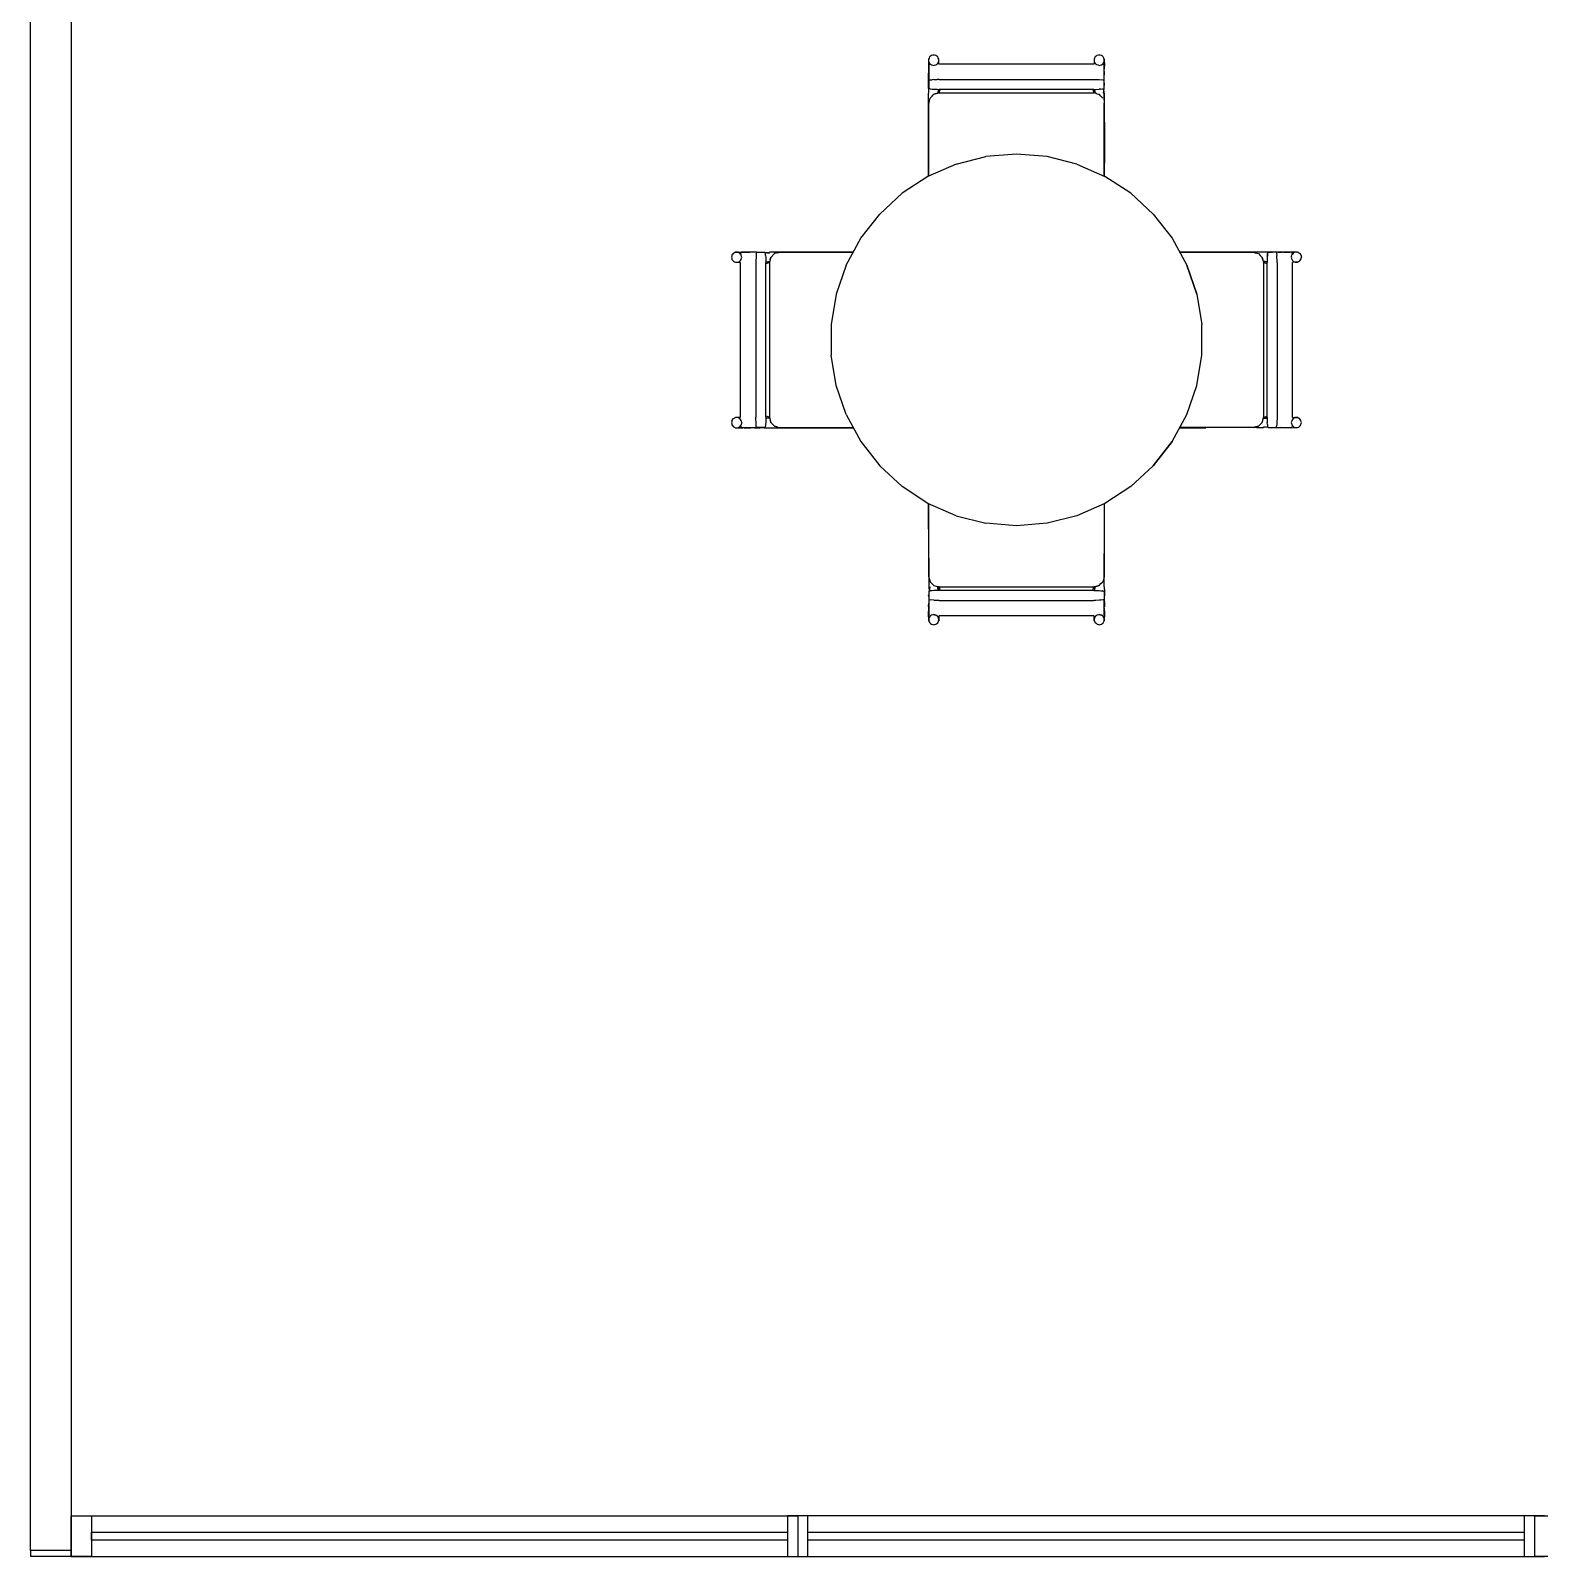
# Model space of a CAD drawing. Header units: metres. Extents: x -5.6 to 1.9, y -16.9 to 0.
# Drawn here: x -5.55 to -1.838, y -16.9 to -13.144 of the extents above; entities that cross this region are included whole.
import ezdxf

# ---------------------------------------------------------------- set-up
doc = ezdxf.new("R2010")
doc.units = ezdxf.units.M
doc.layers.add('Projection', color=5, linetype='Continuous')
doc.layers.add('Section', color=1, linetype='Continuous')

msp = doc.modelspace()

# ---------------------------------------------------------------- linework, layer by layer
at = {"layer": 'Projection'}
for points in [[(-5.55, -16.885), (-5.55, -0.1)], [(-5.45, -0.1), (-5.45, -16.8)], [(-3.3403, -13.2143), (-3.3406, -13.2322)], [(-3.3391, -13.2118), (-3.3403, -13.2143)], [(-3.3403, -13.2143), (-3.3403, -13.2171)], [(-3.3403, -13.2171), (-3.3403, -13.2199)], [(-3.3403, -13.2199), (-3.3391, -13.2225)], [(-3.3379, -13.2092), (-3.3391, -13.2118)], [(-3.3356, -13.2075), (-3.3379, -13.2092)], [(-3.3334, -13.2057), (-3.3356, -13.2075)], [(-3.33, -13.2049), (-3.3334, -13.2057)], [(-3.3279, -13.2045), (-3.33, -13.2049)], [(-3.3258, -13.2049), (-3.3279, -13.2045)], [(-3.3224, -13.2057), (-3.3258, -13.2049)], [(-3.3202, -13.2075), (-3.3224, -13.2057)], [(-3.318, -13.2092), (-3.3202, -13.2075)], [(-3.3168, -13.2118), (-3.318, -13.2092)], [(-3.3155, -13.2143), (-3.3168, -13.2118)], [(-3.3168, -13.2225), (-3.3155, -13.2199)], [(-3.3153, -13.2266), (-3.3155, -13.2143)], [(-3.3155, -13.2171), (-3.3155, -13.2143)], [(-3.3155, -13.2199), (-3.3155, -13.2171)], [(-2.9331, -13.2143), (-2.9333, -13.2266)], [(-2.9319, -13.2118), (-2.9331, -13.2143)], [(-2.9331, -13.2143), (-2.9331, -13.2171)], [(-2.9331, -13.2171), (-2.9331, -13.2199)], [(-2.9331, -13.2199), (-2.9319, -13.2225)], [(-2.9306, -13.2092), (-2.9319, -13.2118)], [(-2.9284, -13.2075), (-2.9306, -13.2092)], [(-2.9262, -13.2057), (-2.9284, -13.2075)], [(-2.9228, -13.2049), (-2.9262, -13.2057)], [(-2.9207, -13.2045), (-2.9228, -13.2049)], [(-2.9186, -13.2049), (-2.9207, -13.2045)], [(-2.9152, -13.2057), (-2.9186, -13.2049)], [(-2.913, -13.2075), (-2.9152, -13.2057)], [(-2.9108, -13.2092), (-2.913, -13.2075)], [(-2.9096, -13.2118), (-2.9108, -13.2092)], [(-2.9083, -13.2143), (-2.9096, -13.2118)], [(-2.9096, -13.2225), (-2.9083, -13.2199)], [(-2.9083, -13.2143), (-2.908, -13.2322)], [(-2.9083, -13.2171), (-2.9083, -13.2143)], [(-2.9083, -13.2199), (-2.9083, -13.2171)], [(-3.3406, -13.2322), (-3.3403, -13.2473)], [(-3.3404, -13.2451), (-3.3406, -13.2489)], [(-3.3406, -13.2522), (-3.3406, -13.2489)], [(-3.3406, -13.2614), (-3.3406, -13.2522)], [(-3.3404, -13.2451), (-3.3404, -13.2495)], [(-3.3384, -13.2282), (-3.3401, -13.2288)], [(-3.3401, -13.2288), (-3.3401, -13.2667)], [(-3.3391, -13.2225), (-3.3379, -13.225)], [(-3.3379, -13.225), (-3.3356, -13.2268)], [(-3.3367, -13.2277), (-3.3379, -13.228)], [(-3.3356, -13.2268), (-3.3334, -13.2285)], [(-3.3334, -13.2285), (-3.33, -13.2293)], [(-3.33, -13.2293), (-3.3279, -13.2298)], [(-3.3279, -13.2298), (-3.3258, -13.2293)], [(-3.3258, -13.2293), (-3.3224, -13.2285)], [(-3.3224, -13.2285), (-3.3202, -13.2268)], [(-3.3201, -13.2267), (-3.318, -13.225)], [(-3.318, -13.225), (-3.3168, -13.2225)], [(-2.9337, -13.2266), (-3.3147, -13.2266)], [(-2.9319, -13.2225), (-2.9306, -13.225)], [(-2.9306, -13.225), (-2.9286, -13.2267)], [(-2.9284, -13.2268), (-2.9262, -13.2285)], [(-2.9228, -13.2293), (-2.9262, -13.2285)], [(-2.9228, -13.2293), (-2.9207, -13.2298)], [(-2.9228, -13.2293), (-2.9207, -13.2298)], [(-2.9207, -13.2298), (-2.9186, -13.2293)], [(-2.9186, -13.2293), (-2.9152, -13.2285)], [(-2.9152, -13.2285), (-2.913, -13.2268)], [(-2.913, -13.2268), (-2.9108, -13.225)], [(-2.9104, -13.2281), (-2.9117, -13.2277)], [(-2.9108, -13.225), (-2.9096, -13.2225)], [(-2.9083, -13.2288), (-2.9096, -13.2283)], [(-2.9083, -13.2667), (-2.9083, -13.2288)], [(-2.9083, -13.2454), (-2.908, -13.2322)], [(-2.9083, -13.2568), (-2.908, -13.2509)], [(-2.9082, -13.2451), (-2.9082, -13.2495)], [(-2.908, -13.2509), (-2.9082, -13.2496)], [(-3.3406, -13.2754), (-3.3406, -13.2614)], [(-3.3406, -13.2872), (-3.3406, -13.2754)], [(-3.3406, -13.2872), (-3.3403, -13.2981)], [(-3.3405, -13.2851), (-3.3403, -13.2981)], [(-3.3405, -13.2851), (-3.3403, -13.2981)], [(-3.3401, -13.2667), (-3.3388, -13.2663)], [(-3.3401, -13.2667), (-3.3401, -13.2866)], [(-3.3401, -13.2866), (-3.3384, -13.2872)], [(-3.3388, -13.2663), (-3.3367, -13.2656)], [(-3.3384, -13.2872), (-3.3367, -13.2877)], [(-3.3367, -13.2656), (-3.332, -13.2652)], [(-3.3367, -13.2877), (-3.3274, -13.2886)], [(-3.3367, -13.2877), (-3.332, -13.2882)], [(-3.3274, -13.2648), (-3.332, -13.2652)], [(-3.332, -13.2882), (-3.3274, -13.2886)], [(-3.3274, -13.2648), (-3.3196, -13.2646)], [(-3.3274, -13.2886), (-3.3196, -13.2887)], [(-3.3147, -13.2645), (-3.3196, -13.2646)], [(-3.3196, -13.2887), (-3.3147, -13.2889)], [(-3.3168, -13.2888), (-3.318, -13.2981)], [(-3.3165, -13.2888), (-3.3156, -13.298)], [(-3.3147, -13.2645), (-2.9337, -13.2645)], [(-3.3147, -13.2977), (-3.3123, -13.2889)], [(-2.9337, -13.2889), (-3.3147, -13.2889)], [(-2.9361, -13.2889), (-2.9337, -13.2977)], [(-2.9337, -13.2645), (-2.921, -13.2648)], [(-2.9337, -13.2889), (-2.921, -13.2886)], [(-2.9322, -13.2888), (-2.9331, -13.2979)], [(-2.9322, -13.2888), (-2.9331, -13.2979)], [(-2.9319, -13.2888), (-2.9306, -13.2981)], [(-2.9306, -13.2981), (-2.9313, -13.2888)], [(-2.921, -13.2648), (-2.9117, -13.2656)], [(-2.9163, -13.2882), (-2.921, -13.2886)], [(-2.9163, -13.2882), (-2.9117, -13.2877)], [(-2.9117, -13.2656), (-2.91, -13.2662)], [(-2.9117, -13.2877), (-2.9096, -13.2871)], [(-2.9093, -13.287), (-2.9108, -13.2981)], [(-2.91, -13.2662), (-2.9083, -13.2667)], [(-2.9083, -13.2667), (-2.91, -13.2662)], [(-2.9096, -13.2871), (-2.9083, -13.2866)], [(-2.9083, -13.2981), (-2.9094, -13.2876)], [(-2.9083, -13.2866), (-2.9083, -13.2667)], [(-2.9083, -13.2738), (-2.9081, -13.2777)], [(-2.9081, -13.2777), (-2.9083, -13.2794)], [(-3.3406, -13.4632), (-3.3403, -13.2981)], [(-3.3388, -13.3182), (-3.3401, -13.3231)], [(-3.3401, -13.5025), (-3.3401, -13.3231)], [(-3.3388, -13.3182), (-3.3367, -13.3104)], [(-3.332, -13.3058), (-3.3367, -13.3104)], [(-3.332, -13.3058), (-3.3367, -13.3104)], [(-3.332, -13.3058), (-3.3274, -13.3011)], [(-3.33, -13.3038), (-3.332, -13.3058)], [(-3.3274, -13.3011), (-3.3147, -13.2977)], [(-3.321, -13.2994), (-3.3274, -13.3011)], [(-3.3147, -13.2977), (-3.321, -13.2994)], [(-3.3147, -13.2977), (-2.9337, -13.2977)], [(-2.9273, -13.2994), (-2.9337, -13.2977)], [(-2.9283, -13.2992), (-2.9337, -13.2977)], [(-2.9273, -13.2994), (-2.9263, -13.2997)], [(-2.9262, -13.2997), (-2.921, -13.3011)], [(-2.9163, -13.3058), (-2.921, -13.3011)], [(-2.9117, -13.3104), (-2.9163, -13.3058)], [(-2.9083, -13.3158), (-2.9083, -13.2977)], [(-2.9083, -13.2981), (-2.908, -13.4396)], [(-2.9083, -13.5025), (-2.9083, -13.3231)], [(-2.908, -13.4396), (-2.9081, -13.5026)], [(-3.2728, -13.4729), (-3.342, -13.5033)], [(-3.2728, -13.4729), (-3.342, -13.5033)], [(-3.3405, -13.5027), (-3.3406, -13.4632)], [(-3.3403, -13.464), (-3.3403, -13.5025)], [(-3.2728, -13.4729), (-3.1995, -13.4544)], [(-3.1242, -13.4481), (-3.1995, -13.4544)], [(-3.1242, -13.4481), (-3.1995, -13.4544)], [(-3.0489, -13.4544), (-3.1242, -13.4481)], [(-2.9757, -13.4729), (-3.0489, -13.4544)], [(-2.9757, -13.4729), (-2.9065, -13.5033)], [(-3.342, -13.5033), (-3.4052, -13.5446)], [(-2.8432, -13.5446), (-2.9065, -13.5033)], [(-3.4608, -13.5958), (-3.4052, -13.5446)], [(-2.7876, -13.5958), (-2.8432, -13.5446)], [(-2.8432, -13.5446), (-2.7876, -13.5958)], [(-3.5072, -13.6554), (-3.4608, -13.5958)], [(-3.5072, -13.6554), (-3.4608, -13.5958)], [(-2.7876, -13.5958), (-2.7412, -13.6554)], [(-3.5432, -13.7219), (-3.5072, -13.6554)], [(-2.7412, -13.6554), (-2.7053, -13.7219)], [(-3.8249, -13.7), (-3.8254, -13.7021)], [(-3.8254, -13.7021), (-3.8249, -13.7042)], [(-3.8242, -13.6966), (-3.8249, -13.7)], [(-3.8249, -13.7042), (-3.8242, -13.7076)], [(-3.8224, -13.6944), (-3.8242, -13.6966)], [(-3.8242, -13.7076), (-3.8224, -13.7098)], [(-3.8207, -13.6922), (-3.8224, -13.6944)], [(-3.8181, -13.691), (-3.8207, -13.6922)], [(-3.8156, -13.6897), (-3.8181, -13.691)], [(-3.8156, -13.6897), (-3.7977, -13.6894)], [(-3.8128, -13.6897), (-3.8156, -13.6897)], [(-3.8099, -13.6897), (-3.8128, -13.6897)], [(-3.8074, -13.691), (-3.8099, -13.6897)], [(-3.8049, -13.6922), (-3.8074, -13.691)], [(-3.8031, -13.6944), (-3.8049, -13.6922)], [(-3.8014, -13.6966), (-3.8031, -13.6944)], [(-3.8031, -13.7098), (-3.8014, -13.7076)], [(-3.8018, -13.6918), (-3.8022, -13.6931)], [(-3.8011, -13.6897), (-3.8015, -13.691)], [(-3.8006, -13.7), (-3.8014, -13.6966)], [(-3.8014, -13.7076), (-3.8006, -13.7042)], [(-3.7632, -13.6897), (-3.8011, -13.6897)], [(-3.8001, -13.7021), (-3.8006, -13.7)], [(-3.8006, -13.7042), (-3.8001, -13.7021)], [(-3.7977, -13.6894), (-3.785, -13.6897)], [(-3.7848, -13.6896), (-3.7804, -13.6896)], [(-3.779, -13.6894), (-3.7803, -13.6896)], [(-3.7731, -13.6897), (-3.779, -13.6894)], [(-3.7651, -13.7024), (-3.7653, -13.7102)], [(-3.7643, -13.6931), (-3.7651, -13.7024)], [(-3.7647, -13.6977), (-3.7651, -13.7024)], [(-3.7643, -13.6931), (-3.7647, -13.6977)], [(-3.7632, -13.6897), (-3.7643, -13.6931)], [(-3.7632, -13.6897), (-3.7432, -13.6897)], [(-3.7561, -13.6897), (-3.7522, -13.6895)], [(-3.7522, -13.6895), (-3.7505, -13.6897)], [(-3.7428, -13.691), (-3.7432, -13.6897)], [(-3.7429, -13.6907), (-3.7318, -13.6922)], [(-3.7428, -13.691), (-3.7421, -13.6931)], [(-3.7423, -13.6908), (-3.7318, -13.6897)], [(-3.7417, -13.6977), (-3.7421, -13.6931)], [(-3.7417, -13.6977), (-3.7413, -13.7024)], [(-3.7413, -13.7024), (-3.7412, -13.7087)], [(-3.7412, -13.7087), (-3.741, -13.7151)], [(-3.714, -13.6897), (-3.7322, -13.6897)], [(-3.7305, -13.7087), (-3.7322, -13.7151)], [(-3.5902, -13.6894), (-3.7318, -13.6897)], [(-3.7288, -13.7024), (-3.7309, -13.7102)], [(-3.7288, -13.7024), (-3.7307, -13.7098)], [(-3.7305, -13.7087), (-3.7302, -13.7077)], [(-3.7301, -13.7076), (-3.7288, -13.7024)], [(-3.7288, -13.7024), (-3.7195, -13.6931)], [(-3.7117, -13.691), (-3.7195, -13.6931)], [(-3.7117, -13.691), (-3.7068, -13.6897)], [(-3.7068, -13.6897), (-3.5258, -13.6897)], [(-3.5257, -13.6895), (-3.5902, -13.6894)], [(-2.7229, -13.6893), (-2.6818, -13.6893)], [(-2.6826, -13.6896), (-2.7228, -13.6896)], [(-2.7226, -13.6898), (-2.5417, -13.6898)], [(-2.5167, -13.6896), (-2.6818, -13.6893)], [(-2.5417, -13.6898), (-2.5354, -13.6915)], [(-2.5417, -13.6898), (-2.5368, -13.6911)], [(-2.5368, -13.6911), (-2.529, -13.6932)], [(-2.5354, -13.6915), (-2.529, -13.6932)], [(-2.529, -13.6932), (-2.5244, -13.6978)], [(-2.5197, -13.7025), (-2.5244, -13.6978)], [(-2.518, -13.7088), (-2.5197, -13.7025)], [(-2.5197, -13.7025), (-2.5163, -13.7152)], [(-2.5058, -13.6893), (-2.5167, -13.6896)], [(-2.5037, -13.6894), (-2.5167, -13.6896)], [(-2.5072, -13.7025), (-2.5073, -13.7103)], [(-2.5064, -13.6932), (-2.5072, -13.7025)], [(-2.5068, -13.6978), (-2.5072, -13.7025)], [(-2.5068, -13.6978), (-2.5064, -13.6932)], [(-2.5064, -13.6932), (-2.5058, -13.6915)], [(-2.5064, -13.6932), (-2.5058, -13.6915)], [(-2.5058, -13.6893), (-2.494, -13.6893)], [(-2.5058, -13.6915), (-2.5052, -13.6898)], [(-2.5058, -13.6915), (-2.5052, -13.6898)], [(-2.4853, -13.6898), (-2.5052, -13.6898)], [(-2.48, -13.6893), (-2.494, -13.6893)], [(-2.4474, -13.6898), (-2.4853, -13.6898)], [(-2.4853, -13.6898), (-2.4849, -13.6911)], [(-2.4849, -13.6911), (-2.4842, -13.6932)], [(-2.4842, -13.6932), (-2.4838, -13.6978)], [(-2.4834, -13.7025), (-2.4838, -13.6978)], [(-2.4832, -13.7103), (-2.4834, -13.7025)], [(-2.48, -13.6893), (-2.4708, -13.6893)], [(-2.4675, -13.6893), (-2.4708, -13.6893)], [(-2.4637, -13.6895), (-2.4681, -13.6895)], [(-2.4675, -13.6893), (-2.4637, -13.6895)], [(-2.4659, -13.6896), (-2.4508, -13.6893)], [(-2.4648, -13.6896), (-2.4544, -13.6896)], [(-2.4329, -13.6896), (-2.4508, -13.6893)], [(-2.4479, -13.6999), (-2.4484, -13.702)], [(-2.4484, -13.702), (-2.4479, -13.704)], [(-2.4479, -13.6999), (-2.4471, -13.6965)], [(-2.4479, -13.704), (-2.4471, -13.7075)], [(-2.4474, -13.6898), (-2.4468, -13.6915)], [(-2.4454, -13.6942), (-2.4471, -13.6965)], [(-2.4471, -13.7075), (-2.4454, -13.7097)], [(-2.4466, -13.692), (-2.4463, -13.6932)], [(-2.4436, -13.692), (-2.4454, -13.6942)], [(-2.4411, -13.6908), (-2.4436, -13.692)], [(-2.4385, -13.6896), (-2.4411, -13.6908)], [(-2.4357, -13.6896), (-2.4385, -13.6896)], [(-2.4329, -13.6896), (-2.4357, -13.6896)], [(-2.4329, -13.6896), (-2.4278, -13.692)], [(-2.4304, -13.6908), (-2.4329, -13.6896)], [(-2.4278, -13.692), (-2.4243, -13.6965)], [(-2.4278, -13.7119), (-2.4243, -13.7075)], [(-2.4243, -13.6965), (-2.4231, -13.702)], [(-2.4243, -13.7075), (-2.4231, -13.702)], [(-3.8224, -13.7098), (-3.8207, -13.712)], [(-3.8207, -13.712), (-3.8181, -13.7133)], [(-3.8181, -13.7133), (-3.8156, -13.7145)], [(-3.8156, -13.7145), (-3.8033, -13.7147)], [(-3.8156, -13.7145), (-3.8128, -13.7145)], [(-3.8128, -13.7145), (-3.8099, -13.7145)], [(-3.8099, -13.7145), (-3.8074, -13.7133)], [(-3.8074, -13.7133), (-3.8049, -13.712)], [(-3.8049, -13.712), (-3.8032, -13.71)], [(-3.8033, -14.0961), (-3.8033, -13.7151)], [(-3.7653, -13.7102), (-3.7654, -13.7151)], [(-3.7654, -13.7151), (-3.7654, -14.0961)], [(-3.7411, -13.7133), (-3.7318, -13.712)], [(-3.7411, -13.7136), (-3.732, -13.7145)], [(-3.741, -13.7175), (-3.7322, -13.7151)], [(-3.741, -14.0961), (-3.741, -13.7151)], [(-3.7322, -13.7151), (-3.7322, -14.0961)], [(-3.5432, -13.7219), (-3.5677, -13.7933)], [(-3.5432, -13.7219), (-3.5677, -13.7933)], [(-2.6807, -13.7933), (-2.7053, -13.7219)], [(-2.7053, -13.7219), (-2.6807, -13.7933)], [(-2.5074, -13.7131), (-2.5167, -13.7119)], [(-2.5074, -13.7134), (-2.5166, -13.7143)], [(-2.5163, -13.7152), (-2.5075, -13.7176)], [(-2.5163, -13.7152), (-2.5163, -14.0962)], [(-2.5073, -13.7103), (-2.5075, -13.7152)], [(-2.5075, -14.0962), (-2.5075, -13.7152)], [(-2.4831, -13.7152), (-2.4832, -13.7103)], [(-2.4831, -13.7152), (-2.4831, -14.0962)], [(-2.4453, -13.7098), (-2.4436, -13.7119)], [(-2.4329, -13.7143), (-2.4452, -13.7146)], [(-2.4452, -14.0962), (-2.4452, -13.7152)], [(-2.4436, -13.7119), (-2.4411, -13.7131)], [(-2.4411, -13.7131), (-2.4385, -13.7143)], [(-2.4385, -13.7143), (-2.4357, -13.7143)], [(-2.4357, -13.7143), (-2.4329, -13.7143)], [(-2.4278, -13.7119), (-2.4329, -13.7143)], [(-2.4329, -13.7143), (-2.4304, -13.7131)], [(-3.5677, -13.7933), (-3.5802, -13.8679)], [(-3.5677, -13.7933), (-3.5802, -13.8679)], [(-2.6807, -13.7933), (-2.6683, -13.8679)], [(-3.5802, -13.8679), (-3.5802, -13.9434)], [(-2.6683, -13.9434), (-2.6683, -13.8679)], [(-3.5677, -14.018), (-3.5802, -13.9434)], [(-2.6807, -14.018), (-2.6683, -13.9434)], [(-3.5432, -14.0894), (-3.5677, -14.018)], [(-2.7053, -14.0894), (-2.6807, -14.018)], [(-2.7053, -14.0894), (-2.6807, -14.018)], [(-3.8249, -14.1072), (-3.8254, -14.1093)], [(-3.8254, -14.1093), (-3.8249, -14.1114)], [(-3.8242, -14.1038), (-3.8249, -14.1072)], [(-3.8249, -14.1114), (-3.8242, -14.1148)], [(-3.8242, -14.1038), (-3.8207, -14.0994)], [(-3.8242, -14.1148), (-3.8207, -14.1193)], [(-3.8207, -14.0994), (-3.8156, -14.0969)], [(-3.8207, -14.1193), (-3.8181, -14.1205)], [(-3.8181, -14.1205), (-3.8156, -14.1217)], [(-3.8033, -14.0967), (-3.8156, -14.0969)], [(-3.8128, -14.0969), (-3.8156, -14.0969)], [(-3.8156, -14.1217), (-3.7977, -14.122)], [(-3.8156, -14.1217), (-3.8128, -14.1217)], [(-3.8099, -14.0969), (-3.8128, -14.0969)], [(-3.8128, -14.1217), (-3.8099, -14.1217)], [(-3.8074, -14.0982), (-3.8099, -14.0969)], [(-3.8099, -14.1217), (-3.8074, -14.1205)], [(-3.8049, -14.0994), (-3.8074, -14.0982)], [(-3.8074, -14.1205), (-3.8049, -14.1193)], [(-3.8032, -14.1015), (-3.8049, -14.0994)], [(-3.8049, -14.1193), (-3.8031, -14.117)], [(-3.8014, -14.1038), (-3.8031, -14.1016)], [(-3.8031, -14.117), (-3.8014, -14.1148)], [(-3.8022, -14.1181), (-3.8019, -14.1193)], [(-3.8017, -14.1198), (-3.8011, -14.1215)], [(-3.8006, -14.1072), (-3.8014, -14.1038)], [(-3.8006, -14.1114), (-3.8014, -14.1148)], [(-3.8011, -14.1215), (-3.7632, -14.1215)], [(-3.8001, -14.1093), (-3.8006, -14.1072)], [(-3.8001, -14.1093), (-3.8006, -14.1114)], [(-3.7826, -14.1217), (-3.7977, -14.122)], [(-3.7941, -14.1217), (-3.7837, -14.1217)], [(-3.781, -14.122), (-3.7848, -14.1218)], [(-3.7848, -14.1218), (-3.7804, -14.1218)], [(-3.781, -14.122), (-3.7777, -14.122)], [(-3.7684, -14.122), (-3.7777, -14.122)], [(-3.7684, -14.122), (-3.7545, -14.122)], [(-3.7653, -14.101), (-3.7654, -14.0961)], [(-3.7651, -14.1088), (-3.7653, -14.101)], [(-3.7647, -14.1134), (-3.7651, -14.1088)], [(-3.7643, -14.1181), (-3.7647, -14.1134)], [(-3.7636, -14.1202), (-3.7643, -14.1181)], [(-3.7632, -14.1215), (-3.7636, -14.1202)], [(-3.7432, -14.1215), (-3.7632, -14.1215)], [(-3.7427, -14.122), (-3.7545, -14.122)], [(-3.7448, -14.1219), (-3.7318, -14.1217)], [(-3.7421, -14.1181), (-3.7432, -14.1215)], [(-3.7427, -14.122), (-3.7318, -14.1217)], [(-3.7417, -14.1134), (-3.7421, -14.1181)], [(-3.7413, -14.1088), (-3.7417, -14.1134)], [(-3.7411, -14.101), (-3.7413, -14.1088)], [(-3.741, -14.0961), (-3.7411, -14.101)], [(-3.7319, -14.097), (-3.7411, -14.0979)], [(-3.7318, -14.0994), (-3.7411, -14.0982)], [(-3.7322, -14.0961), (-3.741, -14.0937)], [(-3.7322, -14.0961), (-3.7305, -14.1024)], [(-3.7322, -14.0961), (-3.7288, -14.1088)], [(-3.7318, -14.1217), (-3.5667, -14.122)], [(-3.7288, -14.1088), (-3.7305, -14.1024)], [(-3.7241, -14.1134), (-3.7288, -14.1088)], [(-3.7261, -14.1114), (-3.7241, -14.1134)], [(-3.7241, -14.1134), (-3.7195, -14.1181)], [(-3.7195, -14.1181), (-3.7131, -14.1198)], [(-3.7117, -14.1202), (-3.7195, -14.1181)], [(-3.7117, -14.1202), (-3.7068, -14.1215)], [(-3.7068, -14.1215), (-3.5259, -14.1215)], [(-3.5256, -14.1219), (-3.5667, -14.122)], [(-3.5659, -14.1217), (-3.5257, -14.1217)], [(-3.5432, -14.0894), (-3.5072, -14.1559)], [(-2.7412, -14.1559), (-2.7053, -14.0894)], [(-2.7228, -14.1218), (-2.6582, -14.1219)], [(-2.5417, -14.1216), (-2.7227, -14.1216)], [(-2.5167, -14.1216), (-2.6582, -14.1219)], [(-2.529, -14.1182), (-2.5417, -14.1216)], [(-2.5417, -14.1216), (-2.5368, -14.1203)], [(-2.5368, -14.1203), (-2.529, -14.1182)], [(-2.5368, -14.1203), (-2.529, -14.1182)], [(-2.5341, -14.1216), (-2.5163, -14.1216)], [(-2.529, -14.1182), (-2.5244, -14.1135)], [(-2.5244, -14.1135), (-2.5197, -14.1089)], [(-2.5244, -14.1135), (-2.52, -14.1092)], [(-2.5197, -14.1089), (-2.5183, -14.1037)], [(-2.5183, -14.1036), (-2.518, -14.1025)], [(-2.518, -14.1025), (-2.5163, -14.0962)], [(-2.5074, -14.098), (-2.5167, -14.0992)], [(-2.5167, -14.0992), (-2.5074, -14.0986)], [(-2.5167, -14.1191), (-2.5056, -14.1206)], [(-2.5062, -14.1205), (-2.5167, -14.1216)], [(-2.5165, -14.0968), (-2.5074, -14.0977)], [(-2.5075, -14.0938), (-2.5163, -14.0962)], [(-2.5075, -14.0962), (-2.5073, -14.1025)], [(-2.5073, -14.1025), (-2.5072, -14.1089)], [(-2.5068, -14.1135), (-2.5072, -14.1089)], [(-2.5068, -14.1135), (-2.5064, -14.1182)], [(-2.5057, -14.1203), (-2.5064, -14.1182)], [(-2.5057, -14.1203), (-2.5052, -14.1216)], [(-2.5052, -14.1216), (-2.4853, -14.1216)], [(-2.498, -14.1216), (-2.4963, -14.1218)], [(-2.4924, -14.1216), (-2.4963, -14.1218)], [(-2.4853, -14.1216), (-2.4842, -14.1182)], [(-2.4853, -14.1216), (-2.4474, -14.1216)], [(-2.4838, -14.1135), (-2.4842, -14.1182)], [(-2.4834, -14.1089), (-2.4838, -14.1135)], [(-2.4831, -14.0962), (-2.4834, -14.1089)], [(-2.4695, -14.1219), (-2.4754, -14.1216)], [(-2.4682, -14.1217), (-2.4695, -14.1219)], [(-2.4637, -14.1217), (-2.4681, -14.1217)], [(-2.4635, -14.1216), (-2.4508, -14.1219)], [(-2.4508, -14.1219), (-2.4329, -14.1216)], [(-2.4479, -14.1071), (-2.4484, -14.1092)], [(-2.4484, -14.1092), (-2.4479, -14.1113)], [(-2.4471, -14.1037), (-2.4479, -14.1071)], [(-2.4479, -14.1113), (-2.4471, -14.1147)], [(-2.4474, -14.1216), (-2.4469, -14.1203)], [(-2.4454, -14.1015), (-2.4471, -14.1037)], [(-2.4471, -14.1147), (-2.4454, -14.1169)], [(-2.4463, -14.1182), (-2.4467, -14.1195)], [(-2.4454, -14.1169), (-2.4436, -14.1191)], [(-2.4436, -14.0992), (-2.4453, -14.1013)], [(-2.4452, -14.0966), (-2.4329, -14.0968)], [(-2.4411, -14.098), (-2.4436, -14.0992)], [(-2.4436, -14.1191), (-2.4411, -14.1203)], [(-2.4385, -14.0968), (-2.4411, -14.098)], [(-2.4411, -14.1203), (-2.4385, -14.1216)], [(-2.4357, -14.0968), (-2.4385, -14.0968)], [(-2.4385, -14.1216), (-2.4357, -14.1216)], [(-2.4329, -14.0968), (-2.4357, -14.0968)], [(-2.4357, -14.1216), (-2.4329, -14.1216)], [(-2.4304, -14.098), (-2.4329, -14.0968)], [(-2.4329, -14.1216), (-2.4304, -14.1203)], [(-2.4278, -14.0992), (-2.4304, -14.098)], [(-2.4304, -14.1203), (-2.4278, -14.1191)], [(-2.4261, -14.1015), (-2.4278, -14.0992)], [(-2.4278, -14.1191), (-2.4261, -14.1169)], [(-2.4243, -14.1037), (-2.4261, -14.1015)], [(-2.4261, -14.1169), (-2.4243, -14.1147)], [(-2.4235, -14.1071), (-2.4243, -14.1037)], [(-2.4243, -14.1147), (-2.4235, -14.1113)], [(-2.4231, -14.1092), (-2.4235, -14.1071)], [(-2.4235, -14.1113), (-2.4231, -14.1092)], [(-3.5072, -14.1559), (-3.4608, -14.2155)], [(-2.7876, -14.2155), (-2.7412, -14.1559)], [(-2.7412, -14.1559), (-2.7876, -14.2155)], [(-3.4052, -14.2667), (-3.4608, -14.2155)], [(-2.8432, -14.2667), (-2.7876, -14.2155)], [(-3.342, -14.308), (-3.4052, -14.2667)], [(-2.8432, -14.2667), (-2.9065, -14.308)], [(-3.2728, -14.3384), (-3.342, -14.308)], [(-3.3405, -14.3716), (-3.3404, -14.3087)], [(-3.3402, -14.4882), (-3.3402, -14.3088)], [(-2.9065, -14.308), (-2.9757, -14.3384)], [(-2.9084, -14.3088), (-2.9084, -14.4882)], [(-2.9082, -14.3087), (-2.9082, -14.3473)], [(-2.9079, -14.3481), (-2.9079, -14.3086)], [(-3.2728, -14.3384), (-3.1995, -14.3569)], [(-2.9757, -14.3384), (-3.0489, -14.3569)], [(-3.3405, -14.3716), (-3.3402, -14.5132)], [(-3.1242, -14.3631), (-3.1995, -14.3569)], [(-3.0489, -14.3569), (-3.1242, -14.3631)], [(-2.9082, -14.5132), (-2.9079, -14.3481)], [(-3.3402, -14.4882), (-3.3389, -14.493)], [(-3.3385, -14.4945), (-3.3402, -14.4882)], [(-3.3402, -14.4955), (-3.3402, -14.5136)], [(-3.3385, -14.4945), (-3.3368, -14.5009)], [(-2.9097, -14.493), (-2.9118, -14.5009)], [(-2.9101, -14.4945), (-2.9118, -14.5009)], [(-2.9084, -14.4882), (-2.9101, -14.4945)], [(-2.9084, -14.4882), (-2.9097, -14.493)], [(-3.3402, -14.5319), (-3.3404, -14.5336)], [(-3.3402, -14.5375), (-3.3404, -14.5336)], [(-3.3402, -14.5132), (-3.3391, -14.5237)], [(-3.3389, -14.5242), (-3.3402, -14.5246)], [(-3.3402, -14.5246), (-3.3402, -14.5446)], [(-3.3377, -14.5132), (-3.3392, -14.5243)], [(-3.3389, -14.5242), (-3.3368, -14.5235)], [(-3.3368, -14.5009), (-3.3275, -14.5102)], [(-3.3321, -14.5231), (-3.3368, -14.5235)], [(-3.3321, -14.5055), (-3.3275, -14.5102)], [(-3.3275, -14.5227), (-3.3321, -14.5231)], [(-3.3275, -14.5102), (-3.3197, -14.5123)], [(-3.3148, -14.5224), (-3.3275, -14.5227)], [(-3.3197, -14.5123), (-3.3148, -14.5136)], [(-3.3148, -14.5136), (-3.3197, -14.5123)], [(-3.3172, -14.5225), (-3.3178, -14.5132)], [(-3.3178, -14.5132), (-3.3166, -14.5225)], [(-3.3163, -14.5225), (-3.3154, -14.5134)], [(-3.3154, -14.5134), (-3.3163, -14.5225)], [(-3.3148, -14.5136), (-3.3124, -14.5224)], [(-3.3148, -14.5136), (-2.9338, -14.5136)], [(-2.9338, -14.5224), (-3.3148, -14.5224)], [(-2.9362, -14.5224), (-2.9338, -14.5136)], [(-2.9289, -14.5123), (-2.9338, -14.5136)], [(-2.9338, -14.5224), (-2.9289, -14.5225)], [(-2.9329, -14.5133), (-2.932, -14.5225)], [(-2.9317, -14.5225), (-2.9305, -14.5132)], [(-2.9289, -14.5123), (-2.9211, -14.5102)], [(-2.9211, -14.5102), (-2.9289, -14.5123)], [(-2.9289, -14.5225), (-2.9211, -14.5227)], [(-2.9211, -14.5102), (-2.9164, -14.5055)], [(-2.9211, -14.5227), (-2.9164, -14.5231)], [(-2.9164, -14.5055), (-2.9118, -14.5009)], [(-2.9164, -14.5231), (-2.9118, -14.5235)], [(-2.9084, -14.5246), (-2.9118, -14.5235)], [(-2.9118, -14.5235), (-2.9101, -14.5241)], [(-2.9084, -14.5246), (-2.9101, -14.5241)], [(-2.9084, -14.5246), (-2.9084, -14.5446)], [(-2.9082, -14.5132), (-2.9079, -14.5241)], [(-2.9082, -14.5132), (-2.908, -14.5262)], [(-2.9082, -14.5132), (-2.908, -14.5262)], [(-2.9079, -14.5241), (-2.9079, -14.5359)], [(-3.3405, -14.5604), (-3.3402, -14.5545)], [(-3.3403, -14.5617), (-3.3405, -14.5604)], [(-3.3405, -14.5791), (-3.3402, -14.5664)], [(-3.3403, -14.5618), (-3.3403, -14.5662)], [(-3.3402, -14.5446), (-3.3402, -14.5825)], [(-3.3402, -14.5446), (-3.3368, -14.5457)], [(-3.3275, -14.5465), (-3.3368, -14.5457)], [(-3.3275, -14.5465), (-3.3148, -14.5468)], [(-3.3197, -14.5467), (-3.3275, -14.5465)], [(-3.3148, -14.5468), (-3.3197, -14.5467)], [(-3.3148, -14.5468), (-2.9338, -14.5468)], [(-2.9289, -14.5467), (-2.9338, -14.5468)], [(-2.9211, -14.5465), (-2.9289, -14.5467)], [(-2.9164, -14.5461), (-2.9211, -14.5465)], [(-2.9118, -14.5457), (-2.9164, -14.5461)], [(-2.9097, -14.545), (-2.9118, -14.5457)], [(-2.9084, -14.5446), (-2.9097, -14.545)], [(-2.9084, -14.5825), (-2.9084, -14.5446)], [(-2.9081, -14.5662), (-2.9081, -14.5618)], [(-2.9081, -14.5662), (-2.9079, -14.5624)], [(-2.9081, -14.5663), (-2.9079, -14.5791)], [(-2.9079, -14.5498), (-2.9079, -14.5359)], [(-2.9079, -14.5498), (-2.9079, -14.5591)], [(-2.9079, -14.5591), (-2.9079, -14.5624)], [(-3.3402, -14.597), (-3.3405, -14.5791)], [(-3.3402, -14.5825), (-3.3389, -14.5829)], [(-3.3389, -14.5888), (-3.3402, -14.5913)], [(-3.3402, -14.5913), (-3.3402, -14.5942)], [(-3.3402, -14.5942), (-3.3402, -14.597)], [(-3.3402, -14.597), (-3.3389, -14.5995)], [(-3.3377, -14.5863), (-3.3389, -14.5888)], [(-3.3389, -14.5995), (-3.3377, -14.6021)], [(-3.3368, -14.5836), (-3.3381, -14.5832)], [(-3.3355, -14.5845), (-3.3377, -14.5863)], [(-3.3377, -14.6021), (-3.3355, -14.6038)], [(-3.3333, -14.5828), (-3.3355, -14.5845)], [(-3.3355, -14.6038), (-3.3333, -14.6056)], [(-3.3299, -14.582), (-3.3333, -14.5828)], [(-3.3333, -14.6056), (-3.3299, -14.6063)], [(-3.3278, -14.5815), (-3.3299, -14.582)], [(-3.3299, -14.6063), (-3.3278, -14.6068)], [(-3.3223, -14.5828), (-3.3278, -14.5815)], [(-3.3278, -14.5815), (-3.3257, -14.582)], [(-3.3278, -14.6068), (-3.3257, -14.6063)], [(-3.3257, -14.582), (-3.3223, -14.5828)], [(-3.3257, -14.6063), (-3.3223, -14.6056)], [(-3.3201, -14.5845), (-3.3223, -14.5828)], [(-3.3223, -14.6056), (-3.3201, -14.6038)], [(-3.3201, -14.6038), (-3.3178, -14.6021)], [(-3.3178, -14.5863), (-3.3199, -14.5846)], [(-3.3166, -14.5888), (-3.3178, -14.5863)], [(-3.3178, -14.6021), (-3.3166, -14.5995)], [(-3.3154, -14.5913), (-3.3166, -14.5888)], [(-3.3166, -14.5995), (-3.3154, -14.597)], [(-3.3152, -14.5847), (-3.3154, -14.597)], [(-3.3154, -14.5942), (-3.3154, -14.5913)], [(-3.3154, -14.597), (-3.3154, -14.5942)], [(-2.9338, -14.5847), (-3.3148, -14.5847)], [(-2.9329, -14.597), (-2.9332, -14.5847)], [(-2.9317, -14.5888), (-2.9329, -14.5913)], [(-2.9329, -14.5913), (-2.9329, -14.5942)], [(-2.9329, -14.5942), (-2.9329, -14.597)], [(-2.9329, -14.597), (-2.9317, -14.5995)], [(-2.9305, -14.5863), (-2.9317, -14.5888)], [(-2.9317, -14.5995), (-2.9305, -14.6021)], [(-2.9284, -14.5846), (-2.9305, -14.5863)], [(-2.9261, -14.6056), (-2.9305, -14.6021)], [(-2.9261, -14.5828), (-2.9283, -14.5845)], [(-2.9226, -14.582), (-2.9261, -14.5828)], [(-2.9261, -14.6056), (-2.9226, -14.6063)], [(-2.9206, -14.5815), (-2.9226, -14.582)], [(-2.9226, -14.6063), (-2.9206, -14.6068)], [(-2.9151, -14.5828), (-2.9206, -14.5815)], [(-2.9206, -14.5815), (-2.9185, -14.582)], [(-2.9206, -14.6068), (-2.9185, -14.6063)], [(-2.9185, -14.582), (-2.9151, -14.5828)], [(-2.9185, -14.6063), (-2.9151, -14.6056)], [(-2.9128, -14.5845), (-2.9151, -14.5828)], [(-2.9151, -14.6056), (-2.9106, -14.6021)], [(-2.9106, -14.5863), (-2.9128, -14.5845)], [(-2.9106, -14.5832), (-2.9118, -14.5836)], [(-2.9094, -14.5888), (-2.9106, -14.5863)], [(-2.9106, -14.6021), (-2.9082, -14.597)], [(-2.9084, -14.5825), (-2.9101, -14.5831)], [(-2.9082, -14.5913), (-2.9094, -14.5888)], [(-2.9079, -14.5791), (-2.9082, -14.597)], [(-2.9082, -14.5942), (-2.9082, -14.5913)], [(-2.9082, -14.597), (-2.9082, -14.5942)], [(-5.45, -16.8), (-3.6625, -16.8)], [(-3.6625, -16.8), (-3.6625, -16.9)], [(-1.85, -16.8), (-3.6625, -16.8)], [(-3.6625, -16.8), (-3.6625, -16.9)], [(-1.85, -16.8), (-1.85, -16.9)], [(-1.85, -16.8), (-0.0375, -16.8)], [(-1.85, -16.8), (-1.85, -16.9)], [(-5.55, -16.885), (-5.55, -16.9)], [(-5.45, -16.885), (-5.55, -16.885)], [(-5.45, -16.9), (-5.55, -16.9)], [(-5.45, -16.885), (-5.45, -16.9)], [(-5.45, -16.9), (-3.6625, -16.9)], [(-3.6625, -16.9), (-1.85, -16.9)], [(-0.0375, -16.9), (-1.85, -16.9)]]:
    msp.add_lwpolyline(points, dxfattribs=at)
at = {"layer": 'Section'}
for p, q in [((-5.55, -16.885), (-5.55, -8.4925)), ((-5.45, -8.4925), (-5.45, -16.885)), ((-5.45, -16.8), (-5.425, -16.8)), ((-5.45, -16.85), (-5.45, -16.8)), ((-5.425, -16.8), (-5.4, -16.8)), ((-5.4, -16.8), (-5.4, -16.85)), ((-3.6625, -16.8), (-3.6875, -16.8)), ((-3.6875, -16.8), (-3.6875, -16.85)), ((-3.6375, -16.8), (-3.6625, -16.8)), ((-3.6375, -16.85), (-3.6375, -16.8)), ((-1.875, -16.8), (-1.875, -16.85)), ((-1.85, -16.8), (-1.875, -16.8)), ((-1.825, -16.8), (-1.85, -16.8)), ((-5.45, -16.9), (-5.45, -16.85)), ((-5.4, -16.85), (-5.4, -16.84)), ((-5.4, -16.84), (-4.5437, -16.84)), ((-5.4, -16.86), (-5.4, -16.85)), ((-5.4, -16.85), (-5.4, -16.9)), ((-4.5437, -16.86), (-5.4, -16.86)), ((-4.5437, -16.84), (-3.6875, -16.84)), ((-3.6875, -16.86), (-4.5437, -16.86)), ((-3.6875, -16.84), (-3.6875, -16.85)), ((-3.6875, -16.85), (-3.6875, -16.9)), ((-3.6875, -16.85), (-3.6875, -16.86)), ((-3.6375, -16.85), (-3.6375, -16.84)), ((-3.6375, -16.84), (-2.7562, -16.84)), ((-3.6375, -16.9), (-3.6375, -16.85)), ((-3.6375, -16.86), (-3.6375, -16.85)), ((-2.7562, -16.86), (-3.6375, -16.86)), ((-2.7562, -16.84), (-1.875, -16.84)), ((-1.875, -16.86), (-2.7562, -16.86)), ((-1.875, -16.84), (-1.875, -16.85)), ((-1.875, -16.85), (-1.875, -16.9)), ((-1.875, -16.85), (-1.875, -16.86)), ((-5.5, -16.885), (-5.55, -16.885)), ((-5.45, -16.885), (-5.5, -16.885)), ((-5.425, -16.9), (-5.45, -16.9)), ((-5.4, -16.9), (-5.425, -16.9)), ((-3.6875, -16.9), (-3.6625, -16.9)), ((-3.6625, -16.9), (-3.6375, -16.9)), ((-1.875, -16.9), (-1.85, -16.9)), ((-1.85, -16.9), (-1.825, -16.9))]:
    msp.add_line(p, q, dxfattribs=at)

doc.saveas('drawing.dxf')
